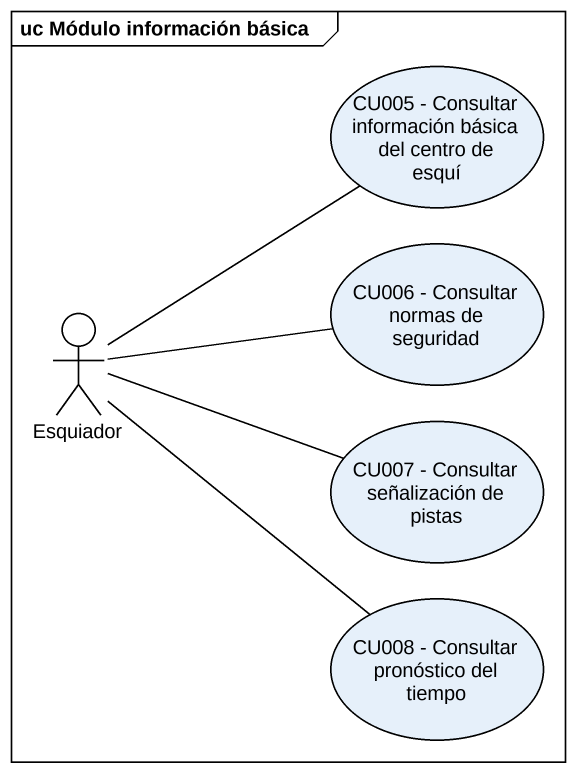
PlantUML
@startuml
mainframe uc Módulo información básica
usecase "CU005 - Consultar información básica del centro de esquí" as CU005_Consultar_información
actor Esquiador
usecase "CU006 - Consultar normas de seguridad" as CU006_Consultar_normas_de
usecase "CU007 - Consultar señalización de pistas" as CU007_Consultar
usecase "CU008 - Consultar pronóstico del tiempo" as CU008_Consultar_pronóstico
Esquiador -up- CU005_Consultar_información
Esquiador -right- CU006_Consultar_normas_de
Esquiador -right- CU007_Consultar
Esquiador -- CU008_Consultar_pronóstico
@enduml
